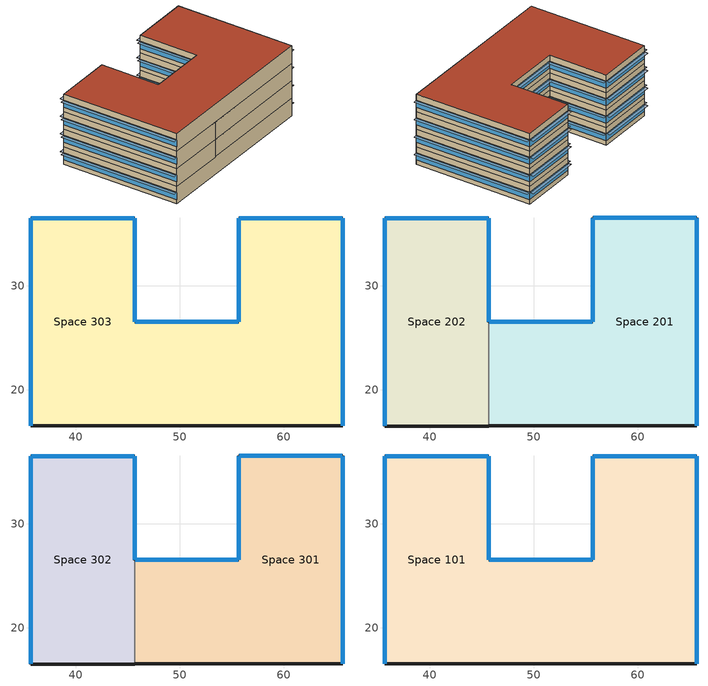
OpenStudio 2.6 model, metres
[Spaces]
Space 303
 floor ground: 35.68,16.54 35.68,36.54 45.68,36.54 45.68,26.54 55.68,26.54 55.68,36.54 65.68,36.54 65.68,16.54 z0
 wall outside: 65.68,36.54 55.68,36.54 55.68,26.54 45.68,26.54 45.68,36.54 35.68,36.54 35.68,16.54 65.68,16.54 65.68,36.54 z0:3
 window: 65.66,36.54 55.71,36.54 / 45.66,36.54 35.71,36.54 / 55.66,26.54 45.71,26.54 / 45.68,26.56 45.68,36.51 / 55.68,36.51 55.68,26.56 z0.76:1.97; 65.68,16.56 65.68,36.51 / 35.68,36.51 35.68,16.56 z0.76:1.96
 roof outside: 35.68,36.54 35.68,16.54 65.68,16.54 65.68,36.54 55.68,36.54 55.68,26.54 45.68,26.54 45.68,36.54 z3
Space 201
 floor ground: 45.68,16.54 45.68,26.54 55.68,26.54 55.68,36.54 65.68,36.54 65.68,16.54 z3
 wall outside: 45.68,16.54 65.68,16.54 65.68,36.54 55.68,36.54 55.68,26.54 45.68,26.54 z3:6
 wall to Space 202: 45.68,26.54 45.68,16.54 z3:6
 window: 55.66,26.54 45.71,26.54 / 65.66,36.54 55.71,36.54 / 55.68,36.51 55.68,26.56 z3.76:4.97; 65.68,16.56 65.68,36.51 z3.76:4.96
Space 202
 floor ground: 35.68,16.54 35.68,36.54 45.68,36.54 45.68,16.54 z3
 wall outside: 45.68,26.54 45.68,36.54 35.68,36.54 35.68,16.54 45.68,16.54 z3:6
 window: 45.68,26.56 45.68,36.51 / 45.66,36.54 35.71,36.54 z3.76:4.97; 35.68,36.51 35.68,16.56 z3.76:4.96
Space 301
 floor to Space 201: 45.68,16.54 45.68,26.54 55.68,26.54 55.68,36.54 65.68,36.54 65.68,16.54 z6
 wall outside: 45.68,16.54 65.68,16.54 65.68,36.54 55.68,36.54 55.68,26.54 45.68,26.54 z6:9
 wall to Space 302: 45.68,26.54 45.68,16.54 z6:9
 window: 55.66,26.54 45.71,26.54 / 55.68,36.51 55.68,26.56 / 65.66,36.54 55.71,36.54 z6.76:7.97; 65.68,16.56 65.68,36.51 z6.76:7.96
 roof outside: 55.68,36.54 55.68,26.54 45.68,26.54 45.68,16.54 65.68,16.54 65.68,36.54 z9
Space 302
 floor to Space 202: 35.68,16.54 35.68,36.54 45.68,36.54 45.68,16.54 z6
 wall outside: 45.68,26.54 45.68,36.54 35.68,36.54 35.68,16.54 45.68,16.54 z6:9
 window: 35.68,36.51 35.68,16.56 z6.76:7.96; 45.68,26.56 45.68,36.51 / 45.66,36.54 35.71,36.54 z6.76:7.97
 roof outside: 35.68,36.54 35.68,16.54 45.68,16.54 45.68,36.54 z9
Space 101
 floor ground: 35.68,16.54 35.68,36.54 45.68,36.54 45.68,26.54 55.68,26.54 55.68,36.54 65.68,36.54 65.68,16.54 z9
 wall outside: 65.68,36.54 55.68,36.54 55.68,26.54 45.68,26.54 45.68,36.54 35.68,36.54 35.68,16.54 65.68,16.54 65.68,36.54 z9:12
 window: 65.68,16.56 65.68,36.51 / 35.68,36.51 35.68,16.56 z9.76:10.96; 55.68,36.51 55.68,26.56 / 65.66,36.54 55.71,36.54 / 45.66,36.54 35.71,36.54 / 45.68,26.56 45.68,36.51 / 55.66,26.54 45.71,26.54 z9.76:10.97
 roof outside: 45.68,36.54 35.68,36.54 35.68,16.54 65.68,16.54 65.68,36.54 55.68,36.54 55.68,26.54 45.68,26.54 z12
shading: 45.71,27.14 45.71,26.54 55.66,26.54 55.66,27.14 z7.97; 55.71,37.14 55.71,36.54 65.66,36.54 65.66,37.14 z4.97; 55.71,37.14 55.71,36.54 65.66,36.54 65.66,37.14 z10.97; 45.71,27.14 45.71,26.54 55.66,26.54 55.66,27.14 z4.97; 35.08,36.51 35.08,16.56 35.68,16.56 35.68,36.51 z4.96; 65.68,36.51 65.68,16.56 66.28,16.56 66.28,36.51 z10.96; 35.71,37.14 35.71,36.54 45.66,36.54 45.66,37.14 z1.97; 55.71,37.14 55.71,36.54 65.66,36.54 65.66,37.14 z1.97; 45.68,36.51 45.68,26.56 46.29,26.56 46.29,36.51 z4.97; 35.08,36.51 35.08,16.56 35.68,16.56 35.68,36.51 z7.96; 55.08,36.51 55.08,26.56 55.68,26.56 55.68,36.51 z4.97; 55.08,36.51 55.08,26.56 55.68,26.56 55.68,36.51 z10.97; 65.68,36.51 65.68,16.56 66.28,16.56 66.28,36.51 z4.96; 45.68,36.51 45.68,26.56 46.29,26.56 46.29,36.51 z7.97; 35.71,37.14 35.71,36.54 45.66,36.54 45.66,37.14 z4.97; 35.08,36.51 35.08,16.56 35.68,16.56 35.68,36.51 z10.96; 55.08,36.51 55.08,26.56 55.68,26.56 55.68,36.51 z7.97; 55.71,37.14 55.71,36.54 65.66,36.54 65.66,37.14 z7.97; 65.68,36.51 65.68,16.56 66.28,16.56 66.28,36.51 z7.96; 45.71,27.14 45.71,26.54 55.66,26.54 55.66,27.14 z1.97; 35.71,37.14 35.71,36.54 45.66,36.54 45.66,37.14 z7.97; 65.68,36.51 65.68,16.56 66.28,16.56 66.28,36.51 z1.96; 35.71,37.14 35.71,36.54 45.66,36.54 45.66,37.14 z10.97; 45.68,36.51 45.68,26.56 46.29,26.56 46.29,36.51 z10.97; 45.71,27.14 45.71,26.54 55.66,26.54 55.66,27.14 z10.97; 35.08,36.51 35.08,16.56 35.68,16.56 35.68,36.51 z1.96; 45.68,36.51 45.68,26.56 46.29,26.56 46.29,36.51 z1.97; 55.08,36.51 55.08,26.56 55.68,26.56 55.68,36.51 z1.97
[Building]
Building 1: Space Type=189.1-2009 - Office - OpenOffice - CZ4-8; Default Construction Set=189.1-2009 - CZ5 - Office
[Site]
CONCEPCION: Latitude {deg}=-36.77; Longitude {deg}=-73.05; Time Zone {hr}=-4; Elevation {m}=16
[ClimateZones]
Climate Zone Institution Name 1=ASHRAE; Climate Zone Document Name 1=ANSI/ASHRAE Standard 169; Climate Zone Document Year 1=2006; Climate Zone Institution Name 2=CEC; Climate Zone Document Name 2=California Climate Zone Descriptions; Climate Zone Document Year 2=1995
[DefaultConstructionSet] Interior Partition Construction=Interior Partition
Name | Default Exterior Surface Constructions | Default Interior Surface Constructions | Default Ground Contact Surface Constructions | Default Exterior SubSurface Constructions | Default Interior SubSurface Constructions
189.1-2009 - CZ1 - Office | Default Surface Constructions 1 | Default Surface Constructions 2 | Default Surface Constructions 3 | Default Sub Surface Constructions 1 | Default Sub Surface Constructions 2
189.1-2009 - CZ5 - Office | Default Surface Constructions 13 | Default Surface Constructions 14 | Default Surface Constructions 15 | Default Sub Surface Constructions 9 | Default Sub Surface Constructions 10
[DefaultSurfaceConstructions]
Name | Floor Construction | Wall Construction | Roof Ceiling Construction
Default Surface Constructions 1 | ExtSlabCarpet 4in ClimateZone 1-8 | ASHRAE 189.1-2009 ExtWall Mass ClimateZone 1 | ASHRAE 189.1-2009 ExtRoof IEAD ClimateZone 1
Default Surface Constructions 2; Default Surface Constructions 14 | Interior Floor | Interior Wall | Interior Ceiling
Default Surface Constructions 3; Default Surface Constructions 15 | ExtSlabCarpet 4in ClimateZone 1-8 | ExtSlabCarpet 4in ClimateZone 1-8 | ExtSlabCarpet 4in ClimateZone 1-8
Default Surface Constructions 13 | ExtSlabCarpet 4in ClimateZone 1-8 | ASHRAE 189.1-2009 ExtWall Mass ClimateZone 5 | ASHRAE 189.1-2009 ExtRoof IEAD ClimateZone 2-5
[Construction]
ExtSlabCarpet 4in ClimateZone 1-8: MAT-CC05 4 HW CONCRETE, CP02 CARPET PAD
ASHRAE 189.1-2009 ExtWall Mass ClimateZone 1: 1IN Stucco, 8IN Concrete HW, Wall Insulation [31], 1/2IN Gypsum
ASHRAE 189.1-2009 ExtRoof IEAD ClimateZone 1: Roof Membrane, Roof Insulation [18], Metal Decking
Interior Floor: F16 Acoustic tile, F05 Ceiling air space resistance, M11 100mm lightweight concrete
Interior Wall: G01a 19mm gypsum board, F04 Wall air space resistance, G01a 19mm gypsum board
Interior Ceiling: M11 100mm lightweight concrete, F05 Ceiling air space resistance, F16 Acoustic tile
ASHRAE 189.1-2009 ExtWindow ClimateZone 1: Theoretical Glass [167]
Exterior Door: F08 Metal surface, I01 25mm insulation board
Interior Window: Clear 3mm
Interior Door; Interior Partition: G05 25mm wood
ASHRAE 189.1-2009 ExtRoof IEAD ClimateZone 2-5: Roof Membrane, Roof Insulation [21], Metal Decking
ASHRAE 189.1-2009 ExtWindow ClimateZone 4-5: Theoretical Glass [207]
ASHRAE 189.1-2009 ExtWall Mass ClimateZone 5: 1IN Stucco, 8IN Concrete HW, Wall Insulation [40], 1/2IN Gypsum
[Material] Thermal Absorptance=0.9
Name | Roughness | Thickness {m} | Conductivity {W/m-K} | Density {kg/m3} | Specific Heat {J/kg-K} | Solar Absorptance | Visible Absorptance
MAT-CC05 4 HW CONCRETE | Rough | 0.1016 | 1.311 | 2240 | 836.8 | 0.85 | 0.85
1IN Stucco | Smooth | 0.0253 | 0.6918 | 1858 | 837 | 0.92 | 0.92
8IN Concrete HW | MediumRough | 0.2033 | 1.7296 | 2243 | 837 | 0.65 | 0.65
Wall Insulation [31] | MediumRough | 0.0337 | 0.0432 | 91 | 837 | 0.5 | 0.5
1/2IN Gypsum | Smooth | 0.0127 | 0.16 | 784.9 | 830 | 0.4 | 0.4
Roof Membrane | VeryRough | 0.0095 | 0.16 | 1121.29 | 1460 | 0.7 | 0.7
Roof Insulation [18] | MediumRough | 0.1693 | 0.049 | 265 | 836.8 | 0.7 | 0.7
Metal Decking | MediumSmooth | 0.0015 | 45.006 | 7680 | 418.4 | 0.6 | 0.6
F16 Acoustic tile | MediumSmooth | 0.0191 | 0.06 | 368 | 590 | 0.3 | 0.3
M11 100mm lightweight concrete | MediumRough | 0.1016 | 0.53 | 1280 | 840 | 0.5 | 0.5
G01a 19mm gypsum board | MediumSmooth | 0.019 | 0.16 | 800 | 1090 | 0.4 | 0.4
F08 Metal surface | Smooth | 0.0008 | 45.28 | 7824 | 500 | 0.7 | 0.7
I01 25mm insulation board | MediumRough | 0.0254 | 0.03 | 43 | 1210 | 0.6 | 0.6
G05 25mm wood | MediumSmooth | 0.0254 | 0.15 | 608 | 1630 | 0.5 | 0.5
Roof Insulation [21] | MediumRough | 0.2105 | 0.049 | 265 | 836.8 | 0.7 | 0.7
Wall Insulation [40] | MediumRough | 0.0794 | 0.0432 | 91 | 837 | 0.5 | 0.5
[Material:NoMass]
CP02 CARPET PAD: Roughness=Smooth; Thermal Resistance {m2-K/W}=0.1; Thermal Absorptance=0.9; Solar Absorptance=0.8; Visible Absorptance=0.8
[Material:AirGap]
Name | Thermal Resistance {m2-K/W}
F05 Ceiling air space resistance | 0.18
F04 Wall air space resistance | 0.15
[DefaultSubSurfaceConstructions]
Name | Fixed Window Construction | Operable Window Construction | Door Construction | Tubular Daylight Dome Construction | Tubular Daylight Diffuser Construction
Default Sub Surface Constructions 1 | ASHRAE 189.1-2009 ExtWindow ClimateZone 1 | ASHRAE 189.1-2009 ExtWindow ClimateZone 1 | Exterior Door | Interior Window | Interior Window
Default Sub Surface Constructions 2; Default Sub Surface Constructions 10 | Interior Window | Interior Window | Interior Door
Default Sub Surface Constructions 9 | ASHRAE 189.1-2009 ExtWindow ClimateZone 4-5 | ASHRAE 189.1-2009 ExtWindow ClimateZone 4-5 | Exterior Door | Interior Window | Interior Window
[WindowMaterial:Glazing] Optical Data Type=SpectralAverage; Thickness {m}=0.003; Back Side Solar Reflectance at Normal Incidence=0; Back Side Visible Reflectance at Normal Incidence=0; Infrared Transmittance at Normal Incidence=0; Dirt Correction Factor for Solar and Visible Transmittance=1; Solar Diffusing=No
Name | Solar Transmittance at Normal Incidence | Front Side Solar Reflectance at Normal Incidence | Visible Transmittance at Normal Incidence | Front Side Visible Reflectance at Normal Incidence | Front Side Infrared Hemispherical Emissivity | Back Side Infrared Hemispherical Emissivity | Conductivity {W/m-K}
Theoretical Glass [167] | 0.2374 | 0.7126 | 0.2512 | 0.6988 | 0.985 | 0.985 | 2.1073
Clear 3mm | 0.837 | 0.075 | 0.898 | 0.081 | 0.84 | 0.84 | 0.9
Theoretical Glass [207] | 0.3311 | 0.6189 | 0.44 | 0.51 | 0.9 | 0.9 | 0.0133
[WindowMaterial:Blind]
Window Material Blind 1: Slat Width {m}=0.025; Slat Separation {m}=0.01875; Front Side Slat Beam Solar Reflectance=0.5; Back Side Slat Beam Solar Reflectance=0.5; Front Side Slat Diffuse Solar Reflectance=0.5; Back Side Slat Diffuse Solar Reflectance=0.5; Slat Beam Visible Transmittance=0
[SpaceType] Standards Building Type=Office
Name | Default Schedule Set | Design Specification Outdoor Air Object | Standards Space Type
189.1-2009 - Office - Conference - CZ1-3 | 189.1-2009 - Office - Conference - CZ1-3 Schedule Set | 189.1-2009 - Office - Conference - CZ1-3 Ventilation | Conference
189.1-2009 - Office - IT_Room - CZ1-3 | 189.1-2009 - Office - IT_Room - CZ1-3 Schedule Set | 189.1-2009 - Office - IT_Room - CZ1-3 Ventilation | IT_Room
189.1-2009 - Office - Lobby - CZ1-3 | 189.1-2009 - Office - Lobby - CZ1-3 Schedule Set | 189.1-2009 - Office - Lobby - CZ1-3 Ventilation | Lobby
189.1-2009 - Office - OpenOffice - CZ1-3 | 189.1-2009 - Office - OpenOffice - CZ1-3 Schedule Set | 189.1-2009 - Office - OpenOffice - CZ1-3 Ventilation | OpenOffice
189.1-2009 - Office - PrintRoom - CZ1-3 | 189.1-2009 - Office - PrintRoom - CZ1-3 Schedule Set | 189.1-2009 - Office - PrintRoom - CZ1-3 Ventilation | PrintRoom
189.1-2009 - Office - OpenOffice - CZ4-8 | 189.1-2009 - Office - OpenOffice - CZ4-8 Schedule Set | 189.1-2009 - Office - OpenOffice - CZ4-8 Ventilation | OpenOffice
[DefaultScheduleSet] People Activity Level Schedule=Office Activity; Lighting Schedule=Office Bldg Light; Electric Equipment Schedule=Office Bldg Equip; Infiltration Schedule=Office Infil Quarter On
Name | Number of People Schedule
189.1-2009 - Office - Conference - CZ1-3 Schedule Set; 189.1-2009 - Office - IT_Room - CZ1-3 Schedule Set; 189.1-2009 - Office - Lobby - CZ1-3 Schedule Set; 189.1-2009 - Office - PrintRoom - CZ1-3 Schedule Set | Office Misc Occ
189.1-2009 - Office - OpenOffice - CZ1-3 Schedule Set; 189.1-2009 - Office - OpenOffice - CZ4-8 Schedule Set | Office Work Occ
[Lights:Definition] Design Level Calculation Method=Watts/Area
Name | Watts per Space Floor Area {W/m2}
189.1-2009 - Office - Conference - CZ1-3 Lights Definition; 189.1-2009 - Office - Lobby - CZ1-3 Lights Definition | 12.5938
189.1-2009 - Office - IT_Room - CZ1-3 Lights Definition; 189.1-2009 - Office - OpenOffice - CZ1-3 Lights Definition; 189.1-2009 - Office - PrintRoom - CZ1-3 Lights Definition; 189.1-2009 - Office - OpenOffice - CZ4-8 Lights Definition | 10.6563
[Lights]
Name | Lights Definition | Space or SpaceType
189.1-2009 - Office - Conference - CZ1-3 Lights | 189.1-2009 - Office - Conference - CZ1-3 Lights Definition | 189.1-2009 - Office - Conference - CZ1-3
189.1-2009 - Office - IT_Room - CZ1-3 Lights | 189.1-2009 - Office - IT_Room - CZ1-3 Lights Definition | 189.1-2009 - Office - IT_Room - CZ1-3
189.1-2009 - Office - Lobby - CZ1-3 Lights | 189.1-2009 - Office - Lobby - CZ1-3 Lights Definition | 189.1-2009 - Office - Lobby - CZ1-3
189.1-2009 - Office - OpenOffice - CZ1-3 Lights | 189.1-2009 - Office - OpenOffice - CZ1-3 Lights Definition | 189.1-2009 - Office - OpenOffice - CZ1-3
189.1-2009 - Office - PrintRoom - CZ1-3 Lights | 189.1-2009 - Office - PrintRoom - CZ1-3 Lights Definition | 189.1-2009 - Office - PrintRoom - CZ1-3
189.1-2009 - Office - OpenOffice - CZ4-8 Lights | 189.1-2009 - Office - OpenOffice - CZ4-8 Lights Definition | 189.1-2009 - Office - OpenOffice - CZ4-8
[DesignSpecification:OutdoorAir] Outdoor Air Method=Sum
Name | Outdoor Air Flow per Person {m3/s-person} | Outdoor Air Flow per Floor Area {m3/s-m2}
189.1-2009 - Office - Conference - CZ1-3 Ventilation; 189.1-2009 - Office - OpenOffice - CZ1-3 Ventilation; 189.1-2009 - Office - OpenOffice - CZ4-8 Ventilation | 0.00943895
189.1-2009 - Office - IT_Room - CZ1-3 Ventilation; 189.1-2009 - Office - PrintRoom - CZ1-3 Ventilation |  | 0.000254
189.1-2009 - Office - Lobby - CZ1-3 Ventilation | 0.00707921
[People:Definition] Number of People Calculation Method=People/Area; Fraction Radiant=0.3
Name | People per Space Floor Area {person/m2}
189.1-2009 - Office - Conference - CZ1-3 People Definition | 0.538196
189.1-2009 - Office - IT_Room - CZ1-3 People Definition | 0.0538196
189.1-2009 - Office - Lobby - CZ1-3 People Definition; 189.1-2009 - Office - PrintRoom - CZ1-3 People Definition | 0.107639
189.1-2009 - Office - OpenOffice - CZ1-3 People Definition; 189.1-2009 - Office - OpenOffice - CZ4-8 People Definition | 0.0565105
[People]
Name | People Definition | Space or SpaceType
189.1-2009 - Office - Conference - CZ1-3 People | 189.1-2009 - Office - Conference - CZ1-3 People Definition | 189.1-2009 - Office - Conference - CZ1-3
189.1-2009 - Office - IT_Room - CZ1-3 People | 189.1-2009 - Office - IT_Room - CZ1-3 People Definition | 189.1-2009 - Office - IT_Room - CZ1-3
189.1-2009 - Office - Lobby - CZ1-3 People | 189.1-2009 - Office - Lobby - CZ1-3 People Definition | 189.1-2009 - Office - Lobby - CZ1-3
189.1-2009 - Office - OpenOffice - CZ1-3 People | 189.1-2009 - Office - OpenOffice - CZ1-3 People Definition | 189.1-2009 - Office - OpenOffice - CZ1-3
189.1-2009 - Office - PrintRoom - CZ1-3 People | 189.1-2009 - Office - PrintRoom - CZ1-3 People Definition | 189.1-2009 - Office - PrintRoom - CZ1-3
189.1-2009 - Office - OpenOffice - CZ4-8 People | 189.1-2009 - Office - OpenOffice - CZ4-8 People Definition | 189.1-2009 - Office - OpenOffice - CZ4-8
[SpaceInfiltration:DesignFlowRate] Design Flow Rate Calculation Method=Flow/ExteriorArea
Name | Space or SpaceType | Flow per Exterior Surface Area {m3/s-m2}
189.1-2009 - Office - Conference - CZ1-3 Infiltration | 189.1-2009 - Office - Conference - CZ1-3 | 0.00030226
189.1-2009 - Office - IT_Room - CZ1-3 Infiltration | 189.1-2009 - Office - IT_Room - CZ1-3 | 0.00030226
189.1-2009 - Office - Lobby - CZ1-3 Infiltration | 189.1-2009 - Office - Lobby - CZ1-3 | 0.00030226
189.1-2009 - Office - OpenOffice - CZ1-3 Infiltration | 189.1-2009 - Office - OpenOffice - CZ1-3 | 0.00030226
189.1-2009 - Office - PrintRoom - CZ1-3 Infiltration | 189.1-2009 - Office - PrintRoom - CZ1-3 | 0.00030226
189.1-2009 - Office - OpenOffice - CZ4-8 Infiltration | 189.1-2009 - Office - OpenOffice - CZ4-8 | 0.000226568
[ElectricEquipment:Definition] Design Level Calculation Method=Watts/Area
Name | Watts per Space Floor Area {W/m2}
189.1-2009 - Office - Conference - CZ1-3 Electric Equipment Definition | 3.98265
189.1-2009 - Office - IT_Room - CZ1-3 Electric Equipment Definition | 16.7917
189.1-2009 - Office - Lobby - CZ1-3 Electric Equipment Definition | 0.753474
189.1-2009 - Office - OpenOffice - CZ1-3 Electric Equipment Definition; 189.1-2009 - Office - OpenOffice - CZ4-8 Electric Equipment Definition | 7.64238
189.1-2009 - Office - PrintRoom - CZ1-3 Electric Equipment Definition | 30.0313
[ElectricEquipment]
Name | Electric Equipment Definition | Space or SpaceType
189.1-2009 - Office - Conference - CZ1-3 Electric Equipment | 189.1-2009 - Office - Conference - CZ1-3 Electric Equipment Definition | 189.1-2009 - Office - Conference - CZ1-3
189.1-2009 - Office - IT_Room - CZ1-3 Electric Equipment | 189.1-2009 - Office - IT_Room - CZ1-3 Electric Equipment Definition | 189.1-2009 - Office - IT_Room - CZ1-3
189.1-2009 - Office - Lobby - CZ1-3 Electric Equipment | 189.1-2009 - Office - Lobby - CZ1-3 Electric Equipment Definition | 189.1-2009 - Office - Lobby - CZ1-3
189.1-2009 - Office - OpenOffice - CZ1-3 Electric Equipment | 189.1-2009 - Office - OpenOffice - CZ1-3 Electric Equipment Definition | 189.1-2009 - Office - OpenOffice - CZ1-3
189.1-2009 - Office - PrintRoom - CZ1-3 Electric Equipment | 189.1-2009 - Office - PrintRoom - CZ1-3 Electric Equipment Definition | 189.1-2009 - Office - PrintRoom - CZ1-3
189.1-2009 - Office - OpenOffice - CZ4-8 Electric Equipment | 189.1-2009 - Office - OpenOffice - CZ4-8 Electric Equipment Definition | 189.1-2009 - Office - OpenOffice - CZ4-8
[ThermostatSetpoint:DualSetpoint] Heating Setpoint Temperature Schedule=Medium Office HtgSetp; Cooling Setpoint Temperature Schedule=Medium Office ClgSetp
Thermal Zone 1 Thermostat; Thermal Zone 2 Thermostat; Thermal Zone 3 Thermostat; Thermal Zone 4 Thermostat; Thermal Zone 5 Thermostat; Thermal Zone 6 Thermostat
[ShadingControl]
Shading Control 1: Shading Type=InteriorBlind; Shading Device Material=Window Material Blind 1
[BuildingStory] Nominal Floor to Floor Height {m}=3
Name | Nominal Z Coordinate {m}
Building Story 1; Building Story 5 | 0
Building Story 2; Building Story 6 | 3
Building Story 3 | 6
Building Story 4 | 9
[Space] Default Construction Set=189.1-2009 - CZ1 - Office
Name | Space Type | Building Story | Thermal Zone
Space 201 | 189.1-2009 - Office - OpenOffice - CZ1-3 | Building Story 2 | Thermal Zone 2
Space 202 | 189.1-2009 - Office - IT_Room - CZ1-3 | Building Story 2 | Thermal Zone 3
Space 301 | 189.1-2009 - Office - OpenOffice - CZ1-3 | Building Story 3 | Thermal Zone 4
Space 302 | 189.1-2009 - Office - PrintRoom - CZ1-3 | Building Story 3 | Thermal Zone 5
Space 101 | 189.1-2009 - Office - Conference - CZ1-3 | Building Story 4 | Thermal Zone 6
Space 303 | 189.1-2009 - Office - Lobby - CZ1-3 | Building Story 1 | Thermal Zone 1
[ThermalZone] Use Ideal Air Loads=Yes
Name | Thermostat
Thermal Zone 1 | Thermal Zone 1 Thermostat
Thermal Zone 2 | Thermal Zone 2 Thermostat
Thermal Zone 3 | Thermal Zone 3 Thermostat
Thermal Zone 4 | Thermal Zone 4 Thermostat
Thermal Zone 5 | Thermal Zone 5 Thermostat
Thermal Zone 6 | Thermal Zone 6 Thermostat
[Sizing:Zone] Zone Cooling Design Supply Air Temperature Input Method=SupplyAirTemperature; Zone Cooling Design Supply Air Temperature {C}=14; Zone Cooling Design Supply Air Temperature Difference {deltaC}=11.11; Zone Heating Design Supply Air Temperature Input Method=SupplyAirTemperature; Zone Heating Design Supply Air Temperature {C}=40; Zone Heating Design Supply Air Temperature Difference {deltaC}=11.11; Zone Cooling Design Supply Air Humidity Ratio {kg-H2O/kg-air}=0.0085; Zone Heating Design Supply Air Humidity Ratio {kg-H2O/kg-air}=0.008; Cooling Design Air Flow Method=DesignDay; Heating Design Air Flow Method=DesignDay; Account for Dedicated Outdoor Air System=No; Dedicated Outdoor Air System Control Strategy=NeutralSupplyAir; Dedicated Outdoor Air Low Setpoint Temperature for Design {C}=autosize; Dedicated Outdoor Air High Setpoint Temperature for Design {C}=autosize
Thermal Zone 1; Thermal Zone 2; Thermal Zone 3; Thermal Zone 4; Thermal Zone 5; Thermal Zone 6
[Schedule:Ruleset]
Name | Default Day Schedule | Summer Design Day Schedule | Winter Design Day Schedule
Office Bldg Light | Office Bldg Light Default Schedule | Office Bldg Light Summer Design Day | Office Bldg Light Winter Design Day
Office Misc Occ | Office Bldg Occ Default Schedule 1 | Office Bldg Occ Summer Design Day 1 | Office Bldg Occ Winter Design Day 1
Office Activity | Office Activity Default Schedule | Office Activity Summer Design Day | Office Activity Winter Design Day
Office Infil Quarter On | Office Infil Quarter On Default Schedule | Office Infil Quarter On Summer Design Day | Office Infil Quarter On Winter Design Day
Office Bldg Equip | Office Bldg Equip Default Schedule | Office Bldg Equip Summer Design Day | Office Bldg Equip Winter Design Day
Medium Office HtgSetp | Medium Office HtgSetp Default Schedule | Medium Office HtgSetp Summer Design Day | Medium Office HtgSetp Winter Design Day
Medium Office ClgSetp | Medium Office ClgSetp Default Schedule | Medium Office ClgSetp Summer Design Day | Medium Office ClgSetp Winter Design Day
Office Work Occ | Office Bldg Occ Default Schedule | Office Bldg Occ Summer Design Day | Office Bldg Occ Winter Design Day
[Schedule:Day]
Office Bldg Light Default Schedule: 5, 0, 0.05, 7, 0, 0.1, 8, 0, 0.3, 17, 0, 0.9, 18, 0, 0.7, 20, 0, 0.5, 22, 0, 0.3, 23, 0, 0.1, 24, 0, 0.05
Office Bldg Light Summer Design Day; Office Infil Quarter On Rule 1 Day Schedule; Office Bldg Equip Summer Design Day: 24, 0, 1
Office Bldg Light Winter Design Day; Office Bldg Occ Winter Design Day 1; Office Bldg Occ Rule 1 Day Schedule 1; Office Bldg Equip Winter Design Day; Office Bldg Occ Winter Design Day; Office Bldg Occ Rule 1 Day Schedule: 24, 0, 0
Office Bldg Light Rule 1 Day Schedule: 24, 0, 0.05
Office Bldg Light Rule 2 Day Schedule: 6, 0, 0.05, 8, 0, 0.1, 14, 0, 0.5, 17, 0, 0.15, 24, 0, 0.05
Office Bldg Occ Default Schedule 1: 6, 0, 0, 7, 0, 0.1, 8, 0, 0.2, 20, 0, 0.4, 22, 0, 0.1, 24, 0, 0.05
Office Bldg Occ Summer Design Day 1; Office Bldg Occ Summer Design Day: 6, 0, 0, 22, 0, 1, 24, 0, 0.05
Office Bldg Occ Rule 2 Day Schedule 1: 6, 0, 0, 8, 0, 0.1, 14, 0, 0.25, 17, 0, 0.1, 24, 0, 0
Office Activity Default Schedule; Office Activity Summer Design Day; Office Activity Winter Design Day: 24, 0, 132
Office Infil Quarter On Default Schedule; Office Infil Quarter On Summer Design Day: 6, 0, 1, 22, 0, 0.25, 24, 0, 1
Office Infil Quarter On Winter Design Day; Office Infil Quarter On Rule 2 Day Schedule: 6, 0, 1, 18, 0, 0.25, 24, 0, 1
Office Bldg Equip Default Schedule: 8, 0, 0.4, 12, 0, 0.9, 13, 0, 0.8, 17, 0, 0.9, 18, 0, 0.8, 20, 0, 0.6, 22, 0, 0.5, 24, 0, 0.4
Office Bldg Equip Rule 1 Day Schedule: 24, 0, 0.3
Office Bldg Equip Rule 2 Day Schedule: 6, 0, 0.3, 8, 0, 0.4, 14, 0, 0.5, 17, 0, 0.35, 24, 0, 0.3
Medium Office HtgSetp Default Schedule: 6, 0, 15.6, 22, 0, 21, 24, 0, 15.6
Medium Office HtgSetp Summer Design Day; Medium Office HtgSetp Rule 1 Day Schedule: 24, 0, 15.6
Medium Office HtgSetp Winter Design Day: 24, 0, 21
Medium Office HtgSetp Rule 2 Day Schedule: 6, 0, 15.6, 18, 0, 21, 24, 0, 15.6
Medium Office ClgSetp Default Schedule; Medium Office ClgSetp Summer Design Day: 6, 0, 26.7, 22, 0, 24, 24, 0, 26.7
Medium Office ClgSetp Winter Design Day; Medium Office ClgSetp Rule 1 Day Schedule: 24, 0, 26.7
Medium Office ClgSetp Rule 2 Day Schedule: 6, 0, 26.7, 18, 0, 24, 24, 0, 26.7
Office Bldg Occ Default Schedule: 6, 0, 0, 7, 0, 0.1, 8, 0, 0.2, 12, 0, 0.85, 13, 0, 0.5, 17, 0, 0.85, 18, 0, 0.7, 20, 0, 0.4, 22, 0, 0.1, 24, 0, 0.05
Office Bldg Occ Rule 2 Day Schedule: 6, 0, 0, 8, 0, 0.1, 14, 0, 0.4, 17, 0, 0.1, 24, 0, 0
[Schedule:Rule] Apply Monday=No; Apply Tuesday=No; Apply Wednesday=No; Apply Thursday=No; Apply Friday=No; Date Specification Type=DateRange; Start Month=1; Start Day=1; End Month=12; End Day=31
Name | Schedule Ruleset | Rule Order | Day Schedule | Apply Sunday | Apply Saturday
Office Bldg Light Rule 1 | Office Bldg Light | 0 | Office Bldg Light Rule 1 Day Schedule | Yes | No
Office Bldg Light Rule 2 | Office Bldg Light | 1 | Office Bldg Light Rule 2 Day Schedule | No | Yes
Office Misc Occ Rule 1 | Office Misc Occ | 0 | Office Bldg Occ Rule 1 Day Schedule 1 | Yes | No
Office Misc Occ Rule 2 | Office Misc Occ | 1 | Office Bldg Occ Rule 2 Day Schedule 1 | No | Yes
Office Infil Quarter On Rule 1 | Office Infil Quarter On | 0 | Office Infil Quarter On Rule 1 Day Schedule | Yes | No
Office Infil Quarter On Rule 2 | Office Infil Quarter On | 1 | Office Infil Quarter On Rule 2 Day Schedule | No | Yes
Office Bldg Equip Rule 1 | Office Bldg Equip | 0 | Office Bldg Equip Rule 1 Day Schedule | Yes | No
Office Bldg Equip Rule 2 | Office Bldg Equip | 1 | Office Bldg Equip Rule 2 Day Schedule | No | Yes
Medium Office HtgSetp Rule 1 | Medium Office HtgSetp | 0 | Medium Office HtgSetp Rule 1 Day Schedule | Yes | No
Medium Office HtgSetp Rule 2 | Medium Office HtgSetp | 1 | Medium Office HtgSetp Rule 2 Day Schedule | No | Yes
Medium Office ClgSetp Rule 1 | Medium Office ClgSetp | 0 | Medium Office ClgSetp Rule 1 Day Schedule | Yes | No
Medium Office ClgSetp Rule 2 | Medium Office ClgSetp | 1 | Medium Office ClgSetp Rule 2 Day Schedule | No | Yes
Office Work Occ Rule 1 | Office Work Occ | 0 | Office Bldg Occ Rule 1 Day Schedule | Yes | No
Office Work Occ Rule 2 | Office Work Occ | 1 | Office Bldg Occ Rule 2 Day Schedule | No | Yes
